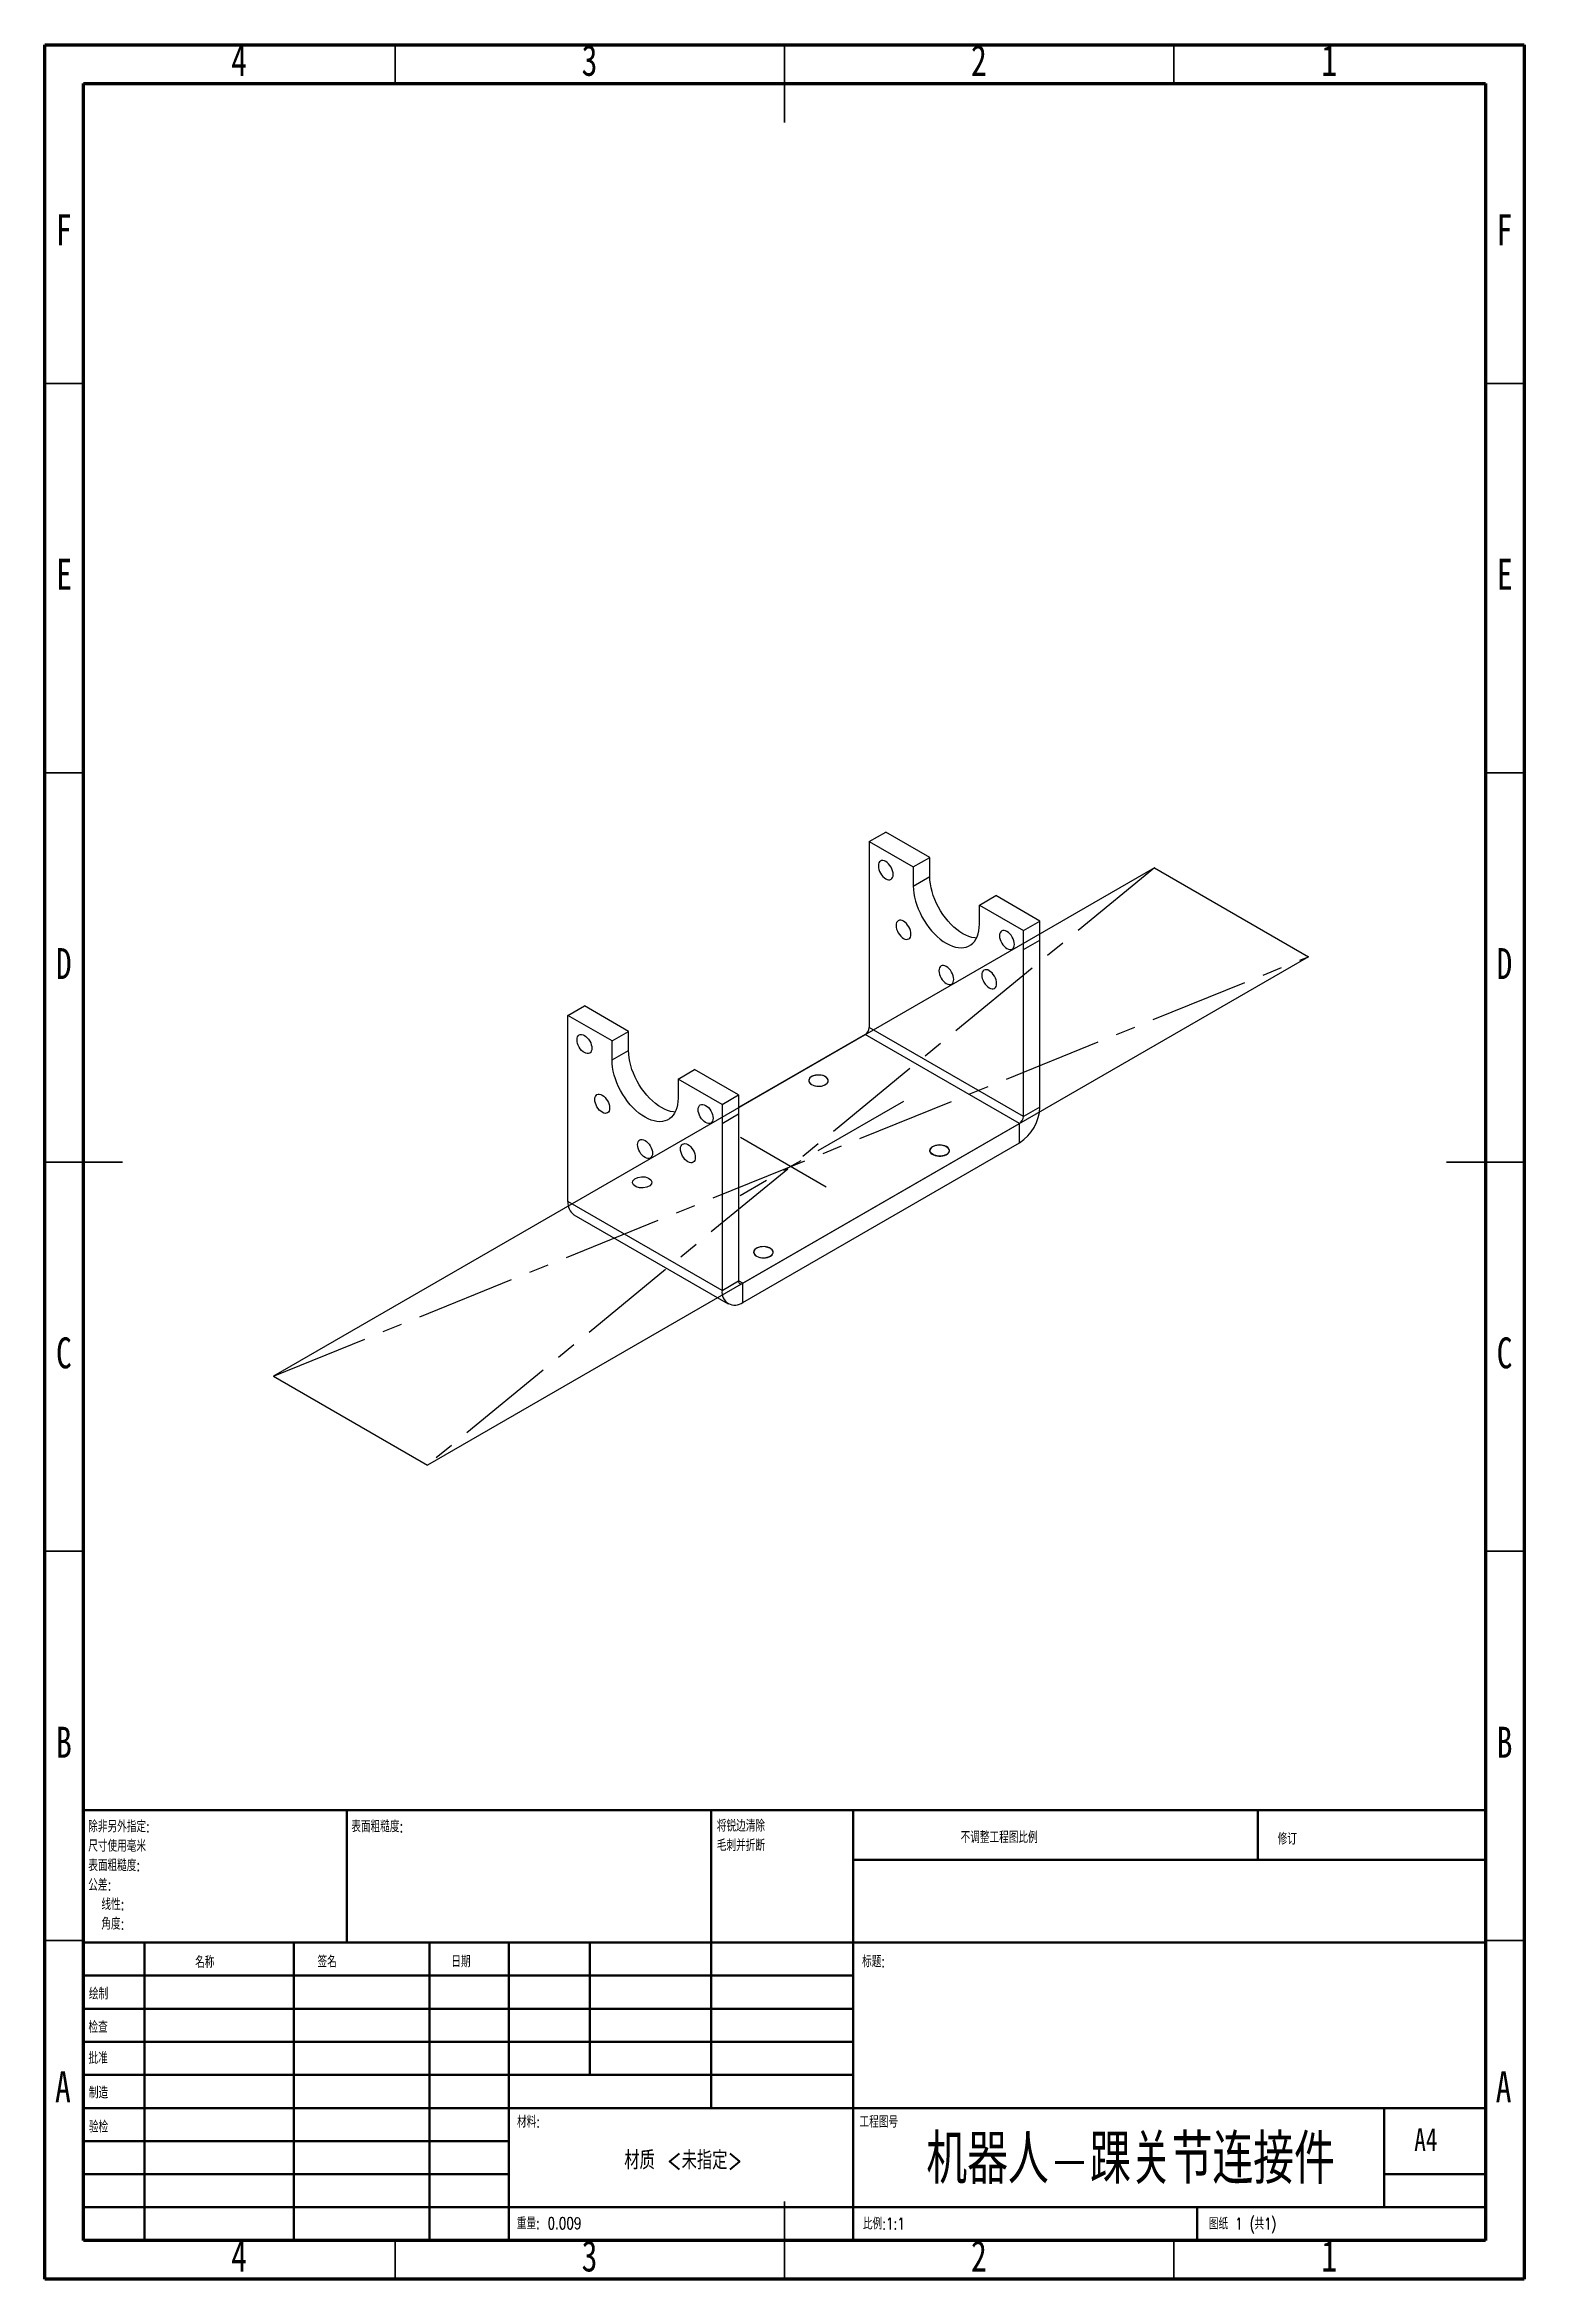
# Model space of a CAD drawing. Header units: millimetres. Extents: x 15 to 205, y 5 to 292.
import ezdxf

# ---------------------------------------------------------------- set-up
doc = ezdxf.new("R2010")
doc.units = ezdxf.units.MM
doc.header["$PDSIZE"] = -1
doc.linetypes.add('CENTERX2', pattern=[20.32, 12.7, -2.54, 2.54, -2.54])
doc.styles.add('SLDTEXTSTYLE0', font='TXT', dxfattribs={"width": 0.75})
doc.styles.add('SLDTEXTSTYLE1', font='TXT', dxfattribs={"width": 0.75, "bigfont": 'bigfont'})
doc.styles.add('SLDTEXTSTYLE2', font='TXT', dxfattribs={"width": 0.694444, "bigfont": 'bigfont'})

# ---------------------------------------------------------------- blocks, each defined once
blk = doc.blocks.new('SW_NOTE_0')
at = {"color": 0, "linetype": 'Continuous', "lineweight": 0, "char_height": 1.5, "attachment_point": 1, "style": 'SLDTEXTSTYLE1'}
for s, insert in [('\\M+18F9C\\M+194F1另\\M+18A4F\\M+18E77\\M+192E8:', (0, 1.93)), ('\\M+18EDA\\M+190A1\\M+18E67\\M+19770\\M+19F7C\\M+195C4', (0, -0.57)), ('\\M+1955C\\M+196CA\\M+19165糙\\M+19378:', (0, -3.07)), ('\\M+18CF6\\M+18DB7:', (0, -5.57)), ('线\\M+190AB:', (1.69, -8.07)), ('\\M+18A70\\M+19378:', (1.69, -10.57))]:
    blk.add_mtext(s, dxfattribs=dict(at, insert=insert))
blk = doc.blocks.new('SW_NOTE_1')
at = {"color": 0, "linetype": 'Continuous', "lineweight": 0, "char_height": 1.5, "attachment_point": 1, "style": 'SLDTEXTSTYLE1'}
for s, insert in [('\\M+18FAB锐边\\M+190B4\\M+18F9C', (0, 1.93)), ('\\M+196D1\\M+18E68\\M+19BF3\\M+190DC\\M+19266', (0, -0.57))]:
    blk.add_mtext(s, dxfattribs=dict(at, insert=insert))

msp = doc.modelspace()

# ---------------------------------------------------------------- linework, layer by layer
at = {"color": 7, "linetype": 'Continuous', "lineweight": 70}
for p, q in [((15, 5), (15, 292)), ((15, 292), (205, 292)), ((205, 292), (205, 5)), ((20, 10), (20, 287)), ((20, 287), (200, 287)), ((200, 287), (200, 10)), ((200, 10), (20, 10)), ((205, 5), (15, 5))]:
    msp.add_line(p, q, dxfattribs=at)
at = {"color": 7, "linetype": 'Continuous', "lineweight": 35}
for p, q in [((60, 287), (60, 292)), ((110, 292), (110, 282)), ((110, 287), (110, 292)), ((160, 287), (160, 292)), ((20, 248.5), (15, 248.5)), ((200, 248.5), (205, 248.5)), ((20, 198.5), (15, 198.5)), ((200, 198.5), (205, 198.5)), ((15, 148.5), (25, 148.5)), ((20, 148.5), (15, 148.5)), ((205, 148.5), (195, 148.5)), ((200, 148.5), (205, 148.5)), ((20, 98.5), (15, 98.5)), ((200, 98.5), (205, 98.5)), ((20, 48.5), (15, 48.5)), ((200, 48.5), (205, 48.5)), ((110, 5), (110, 15)), ((60, 10), (60, 5)), ((110, 10), (110, 5)), ((160, 10), (160, 5))]:
    msp.add_line(p, q, dxfattribs=at)
at = {"color": 7, "linetype": 'Continuous', "lineweight": 25}
for p, q in [((120.88, 189.66), (123, 190.88)), ((120.88, 189.66), (120.88, 187.21)), ((120.88, 189.66), (126.54, 186.39)), ((128.66, 187.62), (123, 190.88)), ((120.88, 187.21), (120.88, 165.76)), ((126.54, 186.39), (128.66, 187.62)), ((128.66, 185.17), (128.66, 187.62)), ((126.54, 186.39), (126.54, 183.94)), ((126.54, 183.94), (128.66, 185.17)), ((135.03, 181.5), (137.15, 182.72)), ((135.03, 179.05), (135.03, 181.5)), ((135.03, 181.5), (140.68, 178.23)), ((142.8, 179.45), (137.15, 182.72)), ((140.68, 178.23), (142.8, 179.45)), ((140.68, 175.78), (140.68, 178.23)), ((142.8, 177), (142.8, 179.45)), ((140.68, 175.78), (142.8, 177)), ((140.68, 154.34), (140.68, 175.78)), ((142.8, 155.56), (142.8, 177)), ((82.19, 167.32), (84.31, 168.55)), ((82.19, 164.87), (82.19, 167.32)), ((87.85, 164.06), (82.19, 167.32)), ((89.97, 165.28), (84.31, 168.55)), ((82.19, 143.43), (82.19, 164.87)), ((87.85, 164.06), (89.97, 165.28)), ((87.85, 161.61), (87.85, 164.06)), ((89.97, 162.83), (89.97, 165.28)), ((120.36, 164.86), (104.11, 155.48)), ((140.16, 153.43), (120.36, 164.86)), ((140.68, 154.34), (120.88, 165.76)), ((87.85, 161.61), (89.97, 162.83)), ((96.33, 159.16), (98.45, 160.38)), ((96.33, 159.16), (96.33, 156.71)), ((101.99, 155.89), (96.33, 159.16)), ((104.11, 157.12), (98.45, 160.38)), ((101.99, 155.89), (104.11, 157.12)), ((101.99, 155.89), (101.99, 153.44)), ((104.11, 157.12), (104.11, 154.67)), ((142.8, 155.56), (140.68, 154.34)), ((101.99, 153.44), (104.11, 154.67)), ((101.99, 153.44), (101.99, 132)), ((104.11, 154.67), (104.11, 133.22)), ((104.63, 132.92), (140.16, 153.43)), ((140.16, 150.98), (140.16, 153.43)), ((104.63, 130.47), (140.16, 150.98)), ((101.99, 132), (82.19, 143.43)), ((82.96, 141.72), (102.76, 130.29)), ((101.99, 132), (104.11, 133.22)), ((104.63, 132.92), (104.11, 133.22)), ((104.63, 130.47), (104.63, 132.92))]:
    msp.add_line(p, q, dxfattribs=at)
at = {"color": 7, "linetype": 'Continuous'}
for p, q in [((157.5, 186.3), (44.36, 120.99)), ((157.5, 186.3), (177.3, 174.87)), ((177.3, 174.87), (64.16, 109.56)), ((44.36, 120.99), (64.16, 109.56))]:
    msp.add_line(p, q, dxfattribs=at)
at = {"color": 7, "linetype": 'CENTERX2'}
for p, q in [((157.5, 186.3), (64.16, 109.56)), ((44.36, 120.99), (177.3, 174.87)), ((125.29, 156.28), (104.31, 144.17)), ((104.35, 151.67), (116.8, 144.48))]:
    msp.add_line(p, q, dxfattribs=at)
at = {"color": 7, "linetype": 'Continuous', "lineweight": 50}
for p, q in [((20, 65.25), (200, 65.25)), ((20, 65.25), (20, 10)), ((53.8, 48.25), (53.8, 65.25)), ((100.6, 65.25), (100.6, 27)), ((118.8, 65.25), (118.8, 10)), ((170.8, 58.88), (170.8, 65.25)), ((200, 58.88), (118.8, 58.88)), ((200, 48.25), (20, 48.25)), ((27.8, 48.25), (27.8, 10)), ((46.99, 48.25), (46.99, 10)), ((64.4, 48.25), (64.4, 10)), ((74.6, 10), (74.6, 48.25)), ((85, 31.25), (85, 48.25)), ((118.8, 44), (20, 44)), ((118.8, 39.75), (20, 39.75)), ((118.8, 35.5), (20, 35.5)), ((118.8, 31.25), (20, 31.25)), ((74.6, 27), (20, 27)), ((74.6, 27), (200, 27)), ((187, 14.25), (187, 27)), ((74.6, 22.75), (20, 22.75)), ((74.6, 18.5), (20, 18.5)), ((200, 18.5), (187, 18.5)), ((20, 14.25), (200, 14.25)), ((163, 10), (163, 14.25))]:
    msp.add_line(p, q, dxfattribs=at)
at = {"color": 7, "linetype": 'Continuous', "lineweight": 25, "flags": 128}
for points in [[(123, 184.88), (123.19, 184.8), (123.37, 184.76), (123.53, 184.76), (123.68, 184.82), (123.8, 184.91), (123.89, 185.05), (123.94, 185.23), (123.96, 185.43), (123.94, 185.66), (123.89, 185.9), (123.8, 186.14), (123.68, 186.38), (123.53, 186.6), (123.37, 186.79), (123.19, 186.96), (123, 187.09), (122.82, 187.17), (122.64, 187.21), (122.47, 187.21), (122.33, 187.15), (122.21, 187.06), (122.12, 186.92), (122.07, 186.74), (122.05, 186.54), (122.07, 186.31), (122.12, 186.07), (122.21, 185.83), (122.33, 185.6), (122.47, 185.37), (122.64, 185.18), (122.82, 185.01), (123, 184.88)], [(126.54, 183.94), (126.56, 183.48), (126.61, 183), (126.7, 182.51), (126.83, 182.01), (126.98, 181.5), (127.18, 181), (127.4, 180.5), (127.65, 180), (127.92, 179.52), (128.23, 179.06), (128.55, 178.62), (128.89, 178.2), (129.25, 177.81), (129.62, 177.45), (130, 177.13), (130.39, 176.84), (130.78, 176.6), (131.17, 176.39), (131.56, 176.23), (131.94, 176.11), (132.32, 176.04), (132.67, 176.02), (133.02, 176.04), (133.34, 176.11), (133.64, 176.22), (133.92, 176.38), (134.17, 176.59), (134.39, 176.83), (134.58, 177.12), (134.74, 177.44), (134.86, 177.8), (134.95, 178.19), (135.01, 178.6), (135.03, 179.05)], [(134.65, 177.25), (134.44, 177.27), (134.06, 177.34), (133.68, 177.45), (133.3, 177.62), (132.9, 177.82), (132.51, 178.07), (132.12, 178.35), (131.74, 178.68), (131.37, 179.04), (131.01, 179.43), (130.67, 179.84), (130.35, 180.29), (130.05, 180.75), (129.77, 181.23), (129.52, 181.72), (129.3, 182.22), (129.11, 182.73), (128.95, 183.23), (128.82, 183.73), (128.73, 184.23), (128.68, 184.71), (128.66, 185.17)], [(125.28, 177.22), (125.47, 177.13), (125.65, 177.09), (125.81, 177.1), (125.96, 177.15), (126.08, 177.25), (126.16, 177.39), (126.22, 177.56), (126.24, 177.77), (126.22, 177.99), (126.16, 178.23), (126.08, 178.47), (125.96, 178.71), (125.81, 178.93), (125.65, 179.13), (125.47, 179.29), (125.28, 179.42), (125.1, 179.51), (124.92, 179.55), (124.75, 179.54), (124.61, 179.49), (124.49, 179.39), (124.4, 179.25), (124.35, 179.07), (124.33, 178.87), (124.35, 178.64), (124.4, 178.41), (124.49, 178.16), (124.61, 177.93), (124.75, 177.71), (124.92, 177.51), (125.1, 177.35), (125.28, 177.22)], [(138.56, 175.9), (138.75, 175.82), (138.93, 175.78), (139.09, 175.78), (139.24, 175.84), (139.35, 175.93), (139.44, 176.07), (139.5, 176.25), (139.52, 176.45), (139.5, 176.68), (139.44, 176.92), (139.35, 177.16), (139.24, 177.39), (139.09, 177.62), (138.93, 177.81), (138.75, 177.98), (138.56, 178.11), (138.37, 178.19), (138.2, 178.23), (138.03, 178.23), (137.89, 178.17), (137.77, 178.08), (137.68, 177.94), (137.62, 177.76), (137.61, 177.56), (137.62, 177.33), (137.68, 177.09), (137.77, 176.85), (137.89, 176.62), (138.03, 176.39), (138.2, 176.2), (138.37, 176.03), (138.56, 175.9)], [(130.78, 171.41), (130.97, 171.32), (131.15, 171.28), (131.31, 171.29), (131.46, 171.34), (131.58, 171.44), (131.66, 171.58), (131.72, 171.76), (131.74, 171.96), (131.72, 172.19), (131.66, 172.43), (131.58, 172.67), (131.46, 172.9), (131.31, 173.12), (131.15, 173.32), (130.97, 173.49), (130.78, 173.62), (130.6, 173.7), (130.42, 173.74), (130.25, 173.74), (130.11, 173.68), (129.99, 173.58), (129.9, 173.44), (129.85, 173.27), (129.83, 173.06), (129.85, 172.84), (129.9, 172.6), (129.99, 172.36), (130.11, 172.12), (130.25, 171.9), (130.42, 171.71), (130.6, 171.54), (130.78, 171.41)], [(136.28, 170.87), (136.47, 170.78), (136.65, 170.74), (136.81, 170.75), (136.96, 170.8), (137.08, 170.9), (137.16, 171.04), (137.22, 171.21), (137.24, 171.42), (137.22, 171.64), (137.16, 171.88), (137.08, 172.12), (136.96, 172.36), (136.81, 172.58), (136.65, 172.78), (136.47, 172.94), (136.28, 173.07), (136.1, 173.16), (135.92, 173.2), (135.75, 173.19), (135.61, 173.14), (135.49, 173.04), (135.4, 172.9), (135.35, 172.72), (135.33, 172.52), (135.35, 172.29), (135.4, 172.06), (135.49, 171.81), (135.61, 171.58), (135.75, 171.36), (135.92, 171.16), (136.1, 171), (136.28, 170.87)], [(84.31, 164.75), (84.5, 164.62), (84.68, 164.46), (84.84, 164.26), (84.99, 164.04), (85.11, 163.8), (85.19, 163.56), (85.25, 163.32), (85.27, 163.1), (85.25, 162.89), (85.19, 162.72), (85.11, 162.58), (84.99, 162.48), (84.84, 162.43), (84.68, 162.42), (84.5, 162.46), (84.31, 162.55), (84.13, 162.67), (83.95, 162.84), (83.78, 163.04), (83.64, 163.26), (83.52, 163.49), (83.43, 163.74), (83.38, 163.97), (83.36, 164.2), (83.38, 164.4), (83.43, 164.58), (83.52, 164.72), (83.64, 164.82), (83.78, 164.87), (83.95, 164.88), (84.13, 164.84), (84.31, 164.75)], [(96.33, 156.71), (96.31, 156.27), (96.26, 155.85), (96.17, 155.46), (96.05, 155.1), (95.89, 154.78), (95.7, 154.5), (95.48, 154.25), (95.23, 154.05), (94.95, 153.89), (94.65, 153.77), (94.32, 153.7), (93.98, 153.68), (93.62, 153.7), (93.25, 153.78), (92.87, 153.89), (92.48, 154.05), (92.09, 154.26), (91.7, 154.51), (91.31, 154.79), (90.93, 155.12), (90.56, 155.47), (90.2, 155.86), (89.86, 156.28), (89.53, 156.72), (89.23, 157.19), (88.95, 157.67), (88.7, 158.16), (88.48, 158.66), (88.29, 159.17), (88.13, 159.67), (88.01, 160.17), (87.92, 160.67), (87.87, 161.14), (87.85, 161.61)], [(95.96, 154.91), (95.74, 154.93), (95.37, 155), (94.99, 155.12), (94.6, 155.28), (94.21, 155.48), (93.82, 155.73), (93.43, 156.02), (93.05, 156.34), (92.68, 156.7), (92.32, 157.09), (91.98, 157.51), (91.65, 157.95), (91.35, 158.41), (91.08, 158.89), (90.83, 159.38), (90.6, 159.89), (90.41, 160.39), (90.25, 160.9), (90.13, 161.4), (90.04, 161.89), (89.99, 162.37), (89.97, 162.83)], [(113.48, 158.44), (113.68, 158.35), (113.9, 158.28), (114.14, 158.24), (114.4, 158.23), (114.65, 158.25), (114.89, 158.29), (115.1, 158.37), (115.29, 158.47), (115.44, 158.58), (115.55, 158.72), (115.6, 158.86), (115.61, 159.01), (115.57, 159.15), (115.47, 159.28), (115.33, 159.41), (115.15, 159.51), (114.94, 159.59), (114.71, 159.64), (114.46, 159.67), (114.21, 159.67), (113.96, 159.63), (113.73, 159.57), (113.53, 159.49), (113.36, 159.38), (113.23, 159.25), (113.15, 159.11), (113.11, 158.97), (113.13, 158.82), (113.2, 158.68), (113.32, 158.55), (113.48, 158.44)], [(86.59, 157.08), (86.78, 156.96), (86.96, 156.79), (87.12, 156.59), (87.26, 156.37), (87.38, 156.14), (87.47, 155.89), (87.53, 155.66), (87.54, 155.43), (87.53, 155.23), (87.47, 155.05), (87.38, 154.91), (87.26, 154.81), (87.12, 154.76), (86.96, 154.75), (86.78, 154.79), (86.59, 154.88), (86.4, 155.01), (86.22, 155.17), (86.06, 155.37), (85.91, 155.59), (85.8, 155.83), (85.71, 156.07), (85.65, 156.31), (85.64, 156.53), (85.65, 156.74), (85.71, 156.91), (85.8, 157.05), (85.91, 157.15), (86.06, 157.2), (86.22, 157.21), (86.4, 157.17), (86.59, 157.08)], [(99.87, 155.77), (100.05, 155.64), (100.23, 155.48), (100.4, 155.28), (100.54, 155.06), (100.66, 154.82), (100.75, 154.58), (100.8, 154.34), (100.82, 154.12), (100.8, 153.91), (100.75, 153.74), (100.66, 153.6), (100.54, 153.5), (100.4, 153.45), (100.23, 153.44), (100.05, 153.48), (99.87, 153.57), (99.68, 153.69), (99.5, 153.86), (99.34, 154.06), (99.19, 154.28), (99.07, 154.51), (98.99, 154.76), (98.93, 154.99), (98.91, 155.22), (98.93, 155.42), (98.99, 155.6), (99.07, 155.74), (99.19, 155.84), (99.34, 155.89), (99.5, 155.9), (99.68, 155.86), (99.87, 155.77)], [(92.09, 151.28), (92.28, 151.15), (92.46, 150.98), (92.62, 150.79), (92.76, 150.57), (92.88, 150.33), (92.97, 150.09), (93.03, 149.85), (93.04, 149.63), (93.03, 149.42), (92.97, 149.25), (92.88, 149.11), (92.76, 149.01), (92.62, 148.95), (92.46, 148.95), (92.28, 148.99), (92.09, 149.07), (91.9, 149.2), (91.72, 149.37), (91.56, 149.57), (91.41, 149.79), (91.3, 150.02), (91.21, 150.26), (91.15, 150.5), (91.14, 150.73), (91.15, 150.93), (91.21, 151.11), (91.3, 151.25), (91.41, 151.35), (91.56, 151.4), (91.72, 151.41), (91.9, 151.36), (92.09, 151.28)], [(97.59, 150.73), (97.78, 150.61), (97.96, 150.44), (98.12, 150.24), (98.26, 150.02), (98.38, 149.79), (98.47, 149.54), (98.53, 149.31), (98.54, 149.08), (98.53, 148.88), (98.47, 148.7), (98.38, 148.56), (98.26, 148.46), (98.12, 148.41), (97.96, 148.4), (97.78, 148.44), (97.59, 148.53), (97.4, 148.66), (97.22, 148.82), (97.06, 149.02), (96.91, 149.24), (96.8, 149.48), (96.71, 149.72), (96.65, 149.96), (96.64, 150.18), (96.65, 150.39), (96.71, 150.56), (96.8, 150.7), (96.91, 150.8), (97.06, 150.85), (97.22, 150.86), (97.4, 150.82), (97.59, 150.73)], [(130.8, 150.48), (130.61, 150.57), (130.38, 150.64), (130.14, 150.68), (129.89, 150.69), (129.64, 150.67), (129.4, 150.63), (129.18, 150.55), (128.99, 150.45), (128.84, 150.34), (128.74, 150.2), (128.68, 150.06), (128.67, 149.92), (128.72, 149.77), (128.81, 149.64), (128.95, 149.51), (129.13, 149.41), (129.34, 149.33), (129.58, 149.28), (129.83, 149.25), (130.08, 149.25), (130.32, 149.29), (130.55, 149.35), (130.76, 149.43), (130.93, 149.54), (131.06, 149.67), (131.14, 149.81), (131.17, 149.95), (131.15, 150.1), (131.08, 150.24), (130.96, 150.37), (130.8, 150.48)], [(106.41, 136.4), (106.6, 136.3), (106.83, 136.24), (107.07, 136.2), (107.32, 136.19), (107.58, 136.2), (107.81, 136.25), (108.03, 136.33), (108.22, 136.42), (108.37, 136.54), (108.48, 136.67), (108.53, 136.82), (108.54, 136.96), (108.49, 137.11), (108.4, 137.24), (108.26, 137.36), (108.08, 137.47), (107.87, 137.55), (107.64, 137.6), (107.39, 137.63), (107.13, 137.62), (106.89, 137.59), (106.66, 137.53), (106.45, 137.44), (106.28, 137.33), (106.16, 137.21), (106.07, 137.07), (106.04, 136.93), (106.06, 136.78), (106.13, 136.64), (106.25, 136.51), (106.41, 136.4)]]:
    msp.add_lwpolyline(points, dxfattribs=at)
at = {"color": 7, "linetype": 'Continuous', "flags": 128}
for points in [[(115.47, 158.61), (115.61, 158.88), (115.56, 159.16), (115.33, 159.41), (114.95, 159.59), (114.48, 159.67), (114, 159.64), (113.57, 159.51), (113.26, 159.29), (113.12, 159.02), (113.17, 158.74), (113.4, 158.49), (113.78, 158.31), (114.24, 158.23), (114.73, 158.26), (115.16, 158.39), (115.47, 158.61)], [(129.33, 150.61), (129.8, 150.69), (130.29, 150.66), (130.72, 150.53), (131.02, 150.31), (131.16, 150.04), (131.12, 149.76), (130.88, 149.51), (130.51, 149.33), (130.04, 149.25), (129.55, 149.28), (129.12, 149.41), (128.82, 149.63), (128.68, 149.9), (128.72, 150.18), (128.96, 150.43), (129.33, 150.61)], [(92.32, 145.25), (91.86, 145.17), (91.37, 145.2), (90.94, 145.33), (90.63, 145.55), (90.49, 145.82), (90.54, 146.1), (90.77, 146.35), (91.15, 146.53), (91.62, 146.61), (92.1, 146.58), (92.53, 146.44), (92.84, 146.23), (92.98, 145.96), (92.93, 145.68), (92.7, 145.43), (92.32, 145.25)], [(106.19, 137.25), (106.05, 136.98), (106.1, 136.7), (106.33, 136.45), (106.71, 136.27), (107.17, 136.19), (107.66, 136.22), (108.09, 136.35), (108.4, 136.57), (108.54, 136.84), (108.49, 137.12), (108.26, 137.37), (107.88, 137.54), (107.41, 137.63), (106.93, 137.6), (106.5, 137.46), (106.19, 137.25)]]:
    msp.add_lwpolyline(points, dxfattribs=at)
at = {"color": 7, "linetype": 'Continuous', "lineweight": 25}
for centre, radius, start, end in [((119.75, 165.82), 1.13, 302.6055, 357.3945), ((137.08, 155.81), 5.73, 302.5201, 357.4799), ((139.55, 154.39), 1.13, 302.6055, 357.3945), ((83.99, 143.21), 1.81, 173.1429, 235.545), ((104.43, 133.17), 0.322, 170.786, 309.2033), ((103.61, 131.75), 1.64, 171.1366, 308.8526)]:
    msp.add_arc(centre, radius, start, end, dxfattribs=at)
at = {"color": 7, "linetype": 'Continuous'}
msp.add_point((110.83, 147.93), dxfattribs=at)
msp.add_point((110.83, 147.93), dxfattribs=at)

# ---------------------------------------------------------------- block references
at = {"color": 7, "linetype": 'Continuous', "lineweight": 0}
for name, p in [('SW_NOTE_0', (20.59, 61.99)), ('SW_NOTE_1', (101.31, 62.07))]:
    msp.add_blockref(name, p, dxfattribs=at)

# ---------------------------------------------------------------- texts
for s, insert, char_height, attachment_point, style in [('4', (39.96, 291.97), 3.97, 2, 'SLDTEXTSTYLE0'), ('3', (84.96, 291.97), 3.97, 2, 'SLDTEXTSTYLE0'), ('2', (134.96, 291.97), 3.97, 2, 'SLDTEXTSTYLE0'), ('1', (179.96, 291.97), 3.97, 2, 'SLDTEXTSTYLE0'), ('F', (17.46, 270.22), 3.97, 2, 'SLDTEXTSTYLE0'), ('F', (202.46, 270.22), 3.97, 2, 'SLDTEXTSTYLE0'), ('E', (17.51, 225.97), 3.97, 2, 'SLDTEXTSTYLE0'), ('E', (202.51, 225.97), 3.97, 2, 'SLDTEXTSTYLE0'), ('D', (17.45, 175.97), 3.97, 2, 'SLDTEXTSTYLE0'), ('D', (202.45, 175.97), 3.97, 2, 'SLDTEXTSTYLE0'), ('C', (17.46, 125.97), 3.97, 2, 'SLDTEXTSTYLE0'), ('C', (202.46, 125.97), 3.97, 2, 'SLDTEXTSTYLE0'), ('B', (17.47, 75.97), 3.97, 2, 'SLDTEXTSTYLE0'), ('B', (202.47, 75.97), 3.97, 2, 'SLDTEXTSTYLE0'), ('\\M+1955C\\M+196CA\\M+19165糙\\M+19378:', (54.37, 63.92), 1.5, 1, 'SLDTEXTSTYLE1'), ('\\M+19573调\\M+190AE\\M+18D48\\M+192F6图\\M+194E4\\M+197E1', (132.61, 62.53), 1.5, 1, 'SLDTEXTSTYLE1'), ('\\M+18F43订', (173.33, 62.33), 1.5, 1, 'SLDTEXTSTYLE1'), ('\\M+196BC\\M+18FCC', (34.32, 46.5), 1.5, 1, 'SLDTEXTSTYLE1'), ('签\\M+196BC', (50.03, 46.56), 1.5, 1, 'SLDTEXTSTYLE1'), ('\\M+193FA\\M+18AFA', (67.21, 46.58), 1.5, 1, 'SLDTEXTSTYLE1'), ('标题:', (119.96, 46.58), 1.5, 1, 'SLDTEXTSTYLE1'), ('绘\\M+190A7', (20.68, 42.43), 1.5, 1, 'SLDTEXTSTYLE1'), ('检查', (20.62, 38.15), 1.5, 1, 'SLDTEXTSTYLE1'), ('A', (17.34, 31.72), 3.97, 2, 'SLDTEXTSTYLE0'), ('\\M+194E1\\M+18F79', (20.62, 34.18), 1.5, 1, 'SLDTEXTSTYLE1'), ('A', (202.34, 31.72), 3.97, 2, 'SLDTEXTSTYLE0'), ('\\M+190A7\\M+191A2', (20.68, 29.73), 1.5, 1, 'SLDTEXTSTYLE1'), ('\\M+18DDE\\M+197BF:', (75.65, 25.99), 1.5, 1, 'SLDTEXTSTYLE1'), ('\\M+18D48\\M+192F6图\\M+18D86', (119.63, 25.99), 1.5, 1, 'SLDTEXTSTYLE1'), ('验检', (20.68, 25.35), 1.5, 1, 'SLDTEXTSTYLE1'), ('\\M+18AF7\\M+18AED\\M+1906C-\\M+1E6F4关节连\\M+190DA\\M+18C8F', (154.44, 23.61), 6.35, 2, 'SLDTEXTSTYLE1'), ('A4', (190.87, 24.41), 2.91, 1, 'SLDTEXTSTYLE0'), ('\\M+18DDE质 <\\M+196A2\\M+18E77\\M+192E8>', (96.97, 21.49), 2.3813, 2, 'SLDTEXTSTYLE1'), ('\\M+18F64\\M+197CA: 0.009', (75.62, 12.95), 1.4986, 1, 'SLDTEXTSTYLE1'), ('\\M+194E4\\M+197E1:1:1', (120.07, 12.9), 1.5, 1, 'SLDTEXTSTYLE1'), ('图纸 1 (\\M+18BA41)', (164.48, 12.9), 1.5, 1, 'SLDTEXTSTYLE2'), ('4', (39.96, 9.97), 3.97, 2, 'SLDTEXTSTYLE0'), ('3', (84.96, 9.97), 3.97, 2, 'SLDTEXTSTYLE0'), ('2', (134.96, 9.97), 3.97, 2, 'SLDTEXTSTYLE0'), ('1', (179.96, 9.97), 3.97, 2, 'SLDTEXTSTYLE0')]:
    msp.add_mtext(s, dxfattribs=dict(at, insert=insert, char_height=char_height, attachment_point=attachment_point, style=style))

doc.saveas('drawing.dxf')
